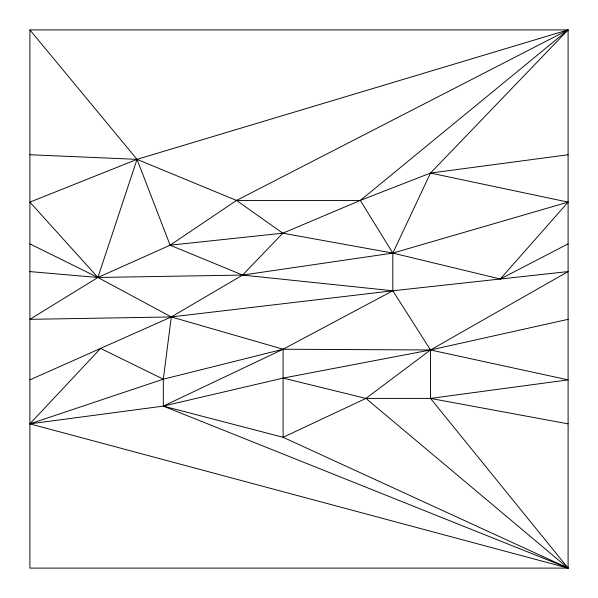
<?xml version="1.0" encoding="UTF-8"?>
<svg xmlns="http://www.w3.org/2000/svg" width="598" height="598" viewBox="0 0 598 598"><rect width="100%" height="100%" fill="white"/><g stroke="black" fill="none" stroke-linecap="round" stroke-linejoin="round"><path stroke-width="0.9" d="M365.916 398.41L568.1 568.1L283.101 437.302L283.101 349.232L163.306 406.102L283.101 437.302L365.916 398.41L430.5 349.972L568.1 271.589L392.826 290.77L283.101 349.232L163.306 379.192L100.599 348.402L29.9 423.855L163.306 406.102L283.101 378.1L365.916 398.41L430.5 398.41L568.1 379.872L430.5 349.972L283.101 349.232L171.297 316.94L97.9 277.472L29.9 202.131L137.017 159.352L568.1 29.9L430.5 173.069L392.826 253.096L392.826 290.77L430.5 349.972L430.5 398.41L568.1 568.1L29.9 568.1L29.9 29.9L568.1 29.9L568.1 568.1L163.306 406.102L163.306 379.192L171.297 316.94L242.594 275.073L282.817 233.205L360.295 200.435L430.5 173.069L568.1 154.755M29.9 29.9L137.017 159.352L97.9 277.472L29.9 319.332L171.297 316.94L392.826 290.77L242.594 275.073L97.9 277.472L29.9 271.589M29.9 243.872L97.9 277.472L170.124 245.18L282.817 233.205L392.826 253.096L500.302 279.012L568.1 202.131L430.5 173.069M137.017 159.352L236.509 200.435L360.295 200.435L568.1 29.9L236.509 200.435L170.124 245.18L137.017 159.352L29.9 154.755M500.302 279.012L568.1 243.872M29.9 379.872L171.297 316.94M163.306 379.192L29.9 423.855L568.1 568.1M170.124 245.18L242.594 275.073L392.826 253.096L568.1 202.131M568.1 319.332L430.5 349.972L283.101 378.1M430.5 398.41L568.1 423.855M236.509 200.435L282.817 233.205M360.295 200.435L392.826 253.096"/></g></svg>
